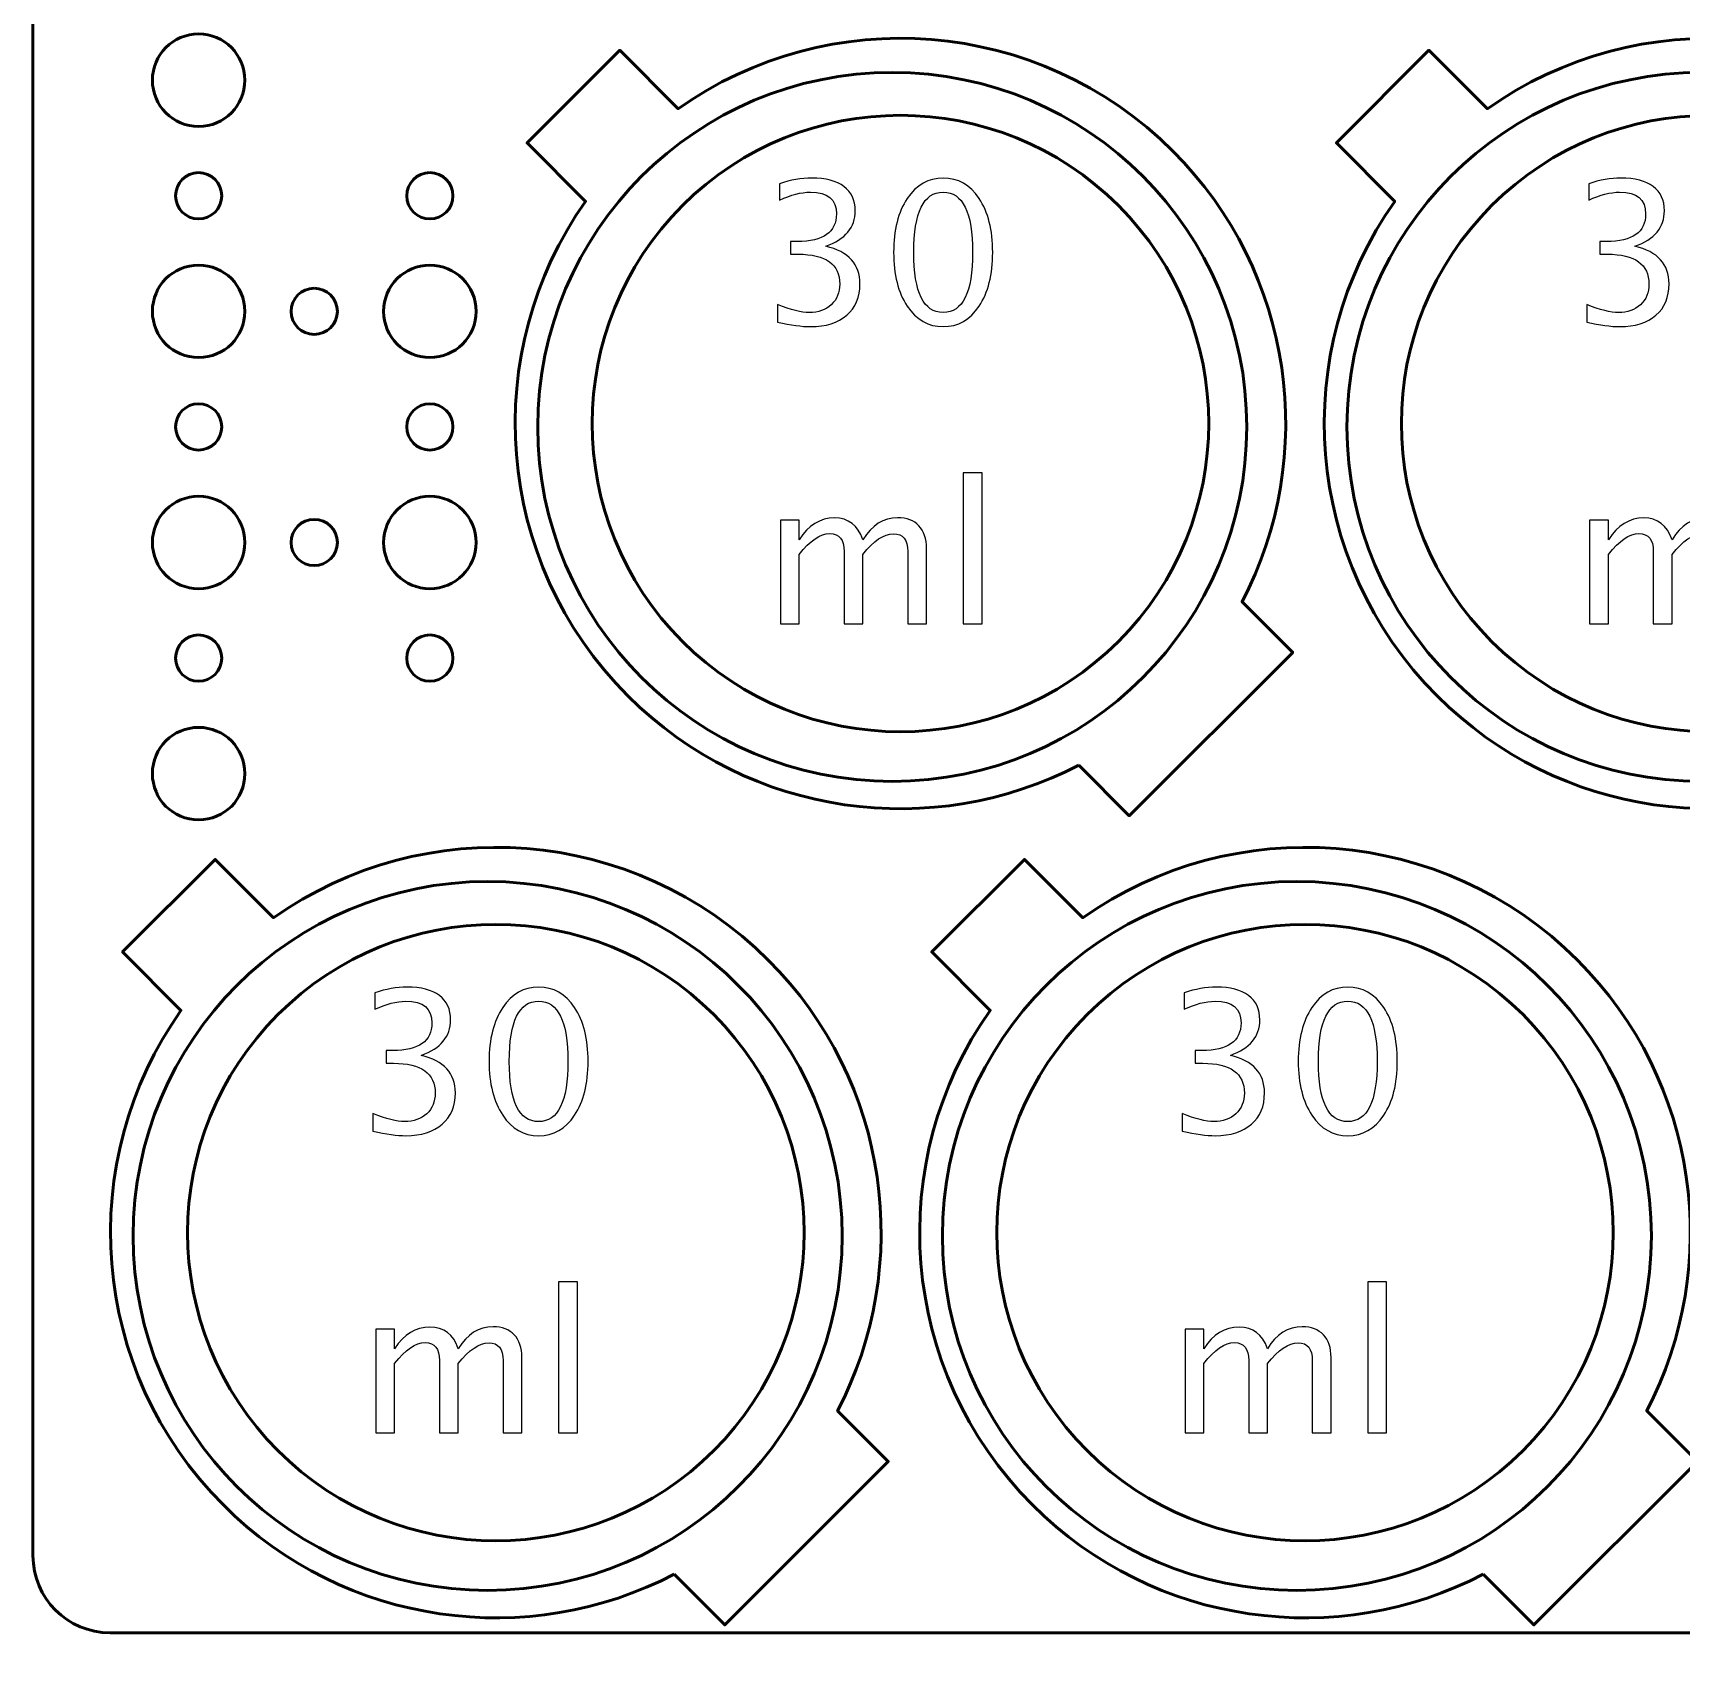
# Model space of a CAD drawing. Header units: centimetres. Extents: x -10.8 to 10.8, y -23.8 to 23.9.
# Drawn here: x -10.82 to -0.13, y 8 to 18.49 of the extents above; entities that cross this region are included whole.
import ezdxf

# ---------------------------------------------------------------- set-up
doc = ezdxf.new("R2010")
doc.units = ezdxf.units.CM
doc.header["$MEASUREMENT"] = 0
doc.layers.add('Layer 1', color=7, linetype='Continuous')

msp = doc.modelspace()

# ---------------------------------------------------------------- linework, layer by layer
at = {"layer": 'Layer 1', "lineweight": 53}
for centre, major_axis in [((-9.75, 18.1875), (0, 0.3)), ((-5.25, 15.9375), (0, 2.3)), ((0, 15.9375), (0, 2.3)), ((-9.75, 17.4375), (0, 0.15)), ((-8.25, 17.4375), (0, 0.15)), ((-9.75, 16.6875), (0, 0.3)), ((-8.25, 16.6875), (0, 0.3)), ((-9, 16.6875), (0, 0.15)), ((-9.75, 15.9375), (0, 0.15)), ((-8.25, 15.9375), (0, 0.15)), ((-9.75, 15.1875), (0, 0.3)), ((-8.25, 15.1875), (0, 0.3)), ((-9, 15.1875), (0, 0.15)), ((-9.75, 14.4375), (0, 0.15)), ((-8.25, 14.4375), (0, 0.15)), ((-9.75, 13.6875), (0, 0.3)), ((-7.875, 10.6875), (0, 2.3)), ((-2.625, 10.6875), (0, 2.3))]:
    msp.add_ellipse(centre, major_axis=major_axis, ratio=1, dxfattribs=at)
msp.add_open_spline([(-10.825, 8.6125), (-10.825, 8.6125), (-10.825, 23.2625), (-10.825, 23.2625), (-10.825, 23.2625), (-10.825, 23.53864), (-10.60114, 23.7625), (-10.325, 23.7625), (-10.325, 23.7625), (-10.325, 23.7625), (10.325, 23.7625), (10.325, 23.7625), (10.325, 23.7625), (10.60114, 23.7625), (10.825, 23.53864), (10.825, 23.2625), (10.825, 23.2625), (10.825, 23.2625), (10.825, 8.6125), (10.825, 8.6125), (10.825, 8.6125), (10.825, 8.33636), (10.60114, 8.1125), (10.325, 8.1125), (10.325, 8.1125), (10.325, 8.1125), (-10.325, 8.1125), (-10.325, 8.1125), (-10.325, 8.1125), (-10.60114, 8.1125), (-10.825, 8.33636), (-10.825, 8.6125)], degree=3, knots=[0, 0, 0, 0, 0.11111111, 0.11111111, 0.11111111, 0.11111111, 0.22222222, 0.22222222, 0.22222222, 0.22222222, 0.33333333, 0.33333333, 0.33333333, 0.33333333, 0.44444444, 0.44444444, 0.44444444, 0.44444444, 0.55555556, 0.55555556, 0.55555556, 0.55555556, 0.66666667, 0.66666667, 0.66666667, 0.66666667, 0.77777778, 0.77777778, 0.77777778, 0.77777778, 1, 1, 1, 1], dxfattribs=at)
at = {"layer": 'Layer 1', "color": 4, "lineweight": 53}
for points, knots in [([(-4.04052, 13.74236), (-4.98298, 13.25044), (-6.1732, 13.40016), (-6.96473, 14.1917), (-6.96473, 14.1917), (-7.83859, 15.06556), (-7.93015, 16.42531), (-7.2397, 17.40116), (-7.2397, 17.40116), (-7.2397, 17.40116), (-7.61881, 17.78027), (-7.61881, 17.78027), (-7.61881, 17.78027), (-7.61881, 17.78027), (-7.01777, 18.38131), (-7.01777, 18.38131), (-7.01777, 18.38131), (-7.01777, 18.38131), (-6.63866, 18.0022), (-6.63866, 18.0022), (-6.63866, 18.0022), (-5.66281, 18.69265), (-4.30306, 18.60109), (-3.4292, 17.72723), (-3.4292, 17.72723), (-2.63766, 16.9357), (-2.48794, 15.74548), (-2.97986, 14.80302), (-2.97986, 14.80302), (-2.97986, 14.80302), (-2.65138, 14.47454), (-2.65138, 14.47454), (-2.65138, 14.47454), (-2.65138, 14.47454), (-3.71204, 13.41388), (-3.71204, 13.41388), (-3.71204, 13.41388), (-3.71204, 13.41388), (-4.04052, 13.74236), (-4.04052, 13.74236)], [0, 0, 0, 0, 0.09090909, 0.09090909, 0.09090909, 0.09090909, 0.18181818, 0.18181818, 0.18181818, 0.18181818, 0.27272727, 0.27272727, 0.27272727, 0.27272727, 0.36363636, 0.36363636, 0.36363636, 0.36363636, 0.45454545, 0.45454545, 0.45454545, 0.45454545, 0.54545455, 0.54545455, 0.54545455, 0.54545455, 0.63636364, 0.63636364, 0.63636364, 0.63636364, 0.72727273, 0.72727273, 0.72727273, 0.72727273, 0.81818182, 0.81818182, 0.81818182, 0.81818182, 1, 1, 1, 1]), ([(1.20948, 13.74236), (0.26702, 13.25044), (-0.9232, 13.40016), (-1.71473, 14.1917), (-1.71473, 14.1917), (-2.58859, 15.06556), (-2.68015, 16.42531), (-1.9897, 17.40116), (-1.9897, 17.40116), (-1.9897, 17.40116), (-2.36881, 17.78027), (-2.36881, 17.78027), (-2.36881, 17.78027), (-2.36881, 17.78027), (-1.76777, 18.38131), (-1.76777, 18.38131), (-1.76777, 18.38131), (-1.76777, 18.38131), (-1.38866, 18.0022), (-1.38866, 18.0022), (-1.38866, 18.0022), (-0.41281, 18.69265), (0.94694, 18.60109), (1.8208, 17.72723), (1.8208, 17.72723), (2.61234, 16.9357), (2.76206, 15.74548), (2.27014, 14.80302), (2.27014, 14.80302), (2.27014, 14.80302), (2.59862, 14.47454), (2.59862, 14.47454), (2.59862, 14.47454), (2.59862, 14.47454), (1.53796, 13.41388), (1.53796, 13.41388), (1.53796, 13.41388), (1.53796, 13.41388), (1.20948, 13.74236), (1.20948, 13.74236)], [0, 0, 0, 0, 0.09090909, 0.09090909, 0.09090909, 0.09090909, 0.18181818, 0.18181818, 0.18181818, 0.18181818, 0.27272727, 0.27272727, 0.27272727, 0.27272727, 0.36363636, 0.36363636, 0.36363636, 0.36363636, 0.45454545, 0.45454545, 0.45454545, 0.45454545, 0.54545455, 0.54545455, 0.54545455, 0.54545455, 0.63636364, 0.63636364, 0.63636364, 0.63636364, 0.72727273, 0.72727273, 0.72727273, 0.72727273, 0.81818182, 0.81818182, 0.81818182, 0.81818182, 1, 1, 1, 1]), ([(-3.78275, 14.54525), (-4.5638, 13.76421), (-5.83013, 13.76421), (-6.61118, 14.54525), (-6.61118, 14.54525), (-7.39223, 15.3263), (-7.39223, 16.59263), (-6.61118, 17.37368), (-6.61118, 17.37368), (-5.83013, 18.15473), (-4.5638, 18.15473), (-3.78275, 17.37368), (-3.78275, 17.37368), (-3.00171, 16.59263), (-3.00171, 15.3263), (-3.78275, 14.54525)], [0, 0, 0, 0, 0.2, 0.2, 0.2, 0.2, 0.4, 0.4, 0.4, 0.4, 0.6, 0.6, 0.6, 0.6, 1, 1, 1, 1]), ([(1.46725, 14.54525), (0.6862, 13.76421), (-0.58013, 13.76421), (-1.36118, 14.54525), (-1.36118, 14.54525), (-2.14223, 15.3263), (-2.14223, 16.59263), (-1.36118, 17.37368), (-1.36118, 17.37368), (-0.58013, 18.15473), (0.6862, 18.15473), (1.46725, 17.37368), (1.46725, 17.37368), (2.24829, 16.59263), (2.24829, 15.3263), (1.46725, 14.54525)], [0, 0, 0, 0, 0.2, 0.2, 0.2, 0.2, 0.4, 0.4, 0.4, 0.4, 0.6, 0.6, 0.6, 0.6, 1, 1, 1, 1]), ([(-6.66552, 8.49236), (-7.60798, 8.00044), (-8.7982, 8.15016), (-9.58973, 8.9417), (-9.58973, 8.9417), (-10.46359, 9.81556), (-10.55515, 11.17531), (-9.8647, 12.15116), (-9.8647, 12.15116), (-9.8647, 12.15116), (-10.24381, 12.53027), (-10.24381, 12.53027), (-10.24381, 12.53027), (-10.24381, 12.53027), (-9.64277, 13.13131), (-9.64277, 13.13131), (-9.64277, 13.13131), (-9.64277, 13.13131), (-9.26366, 12.7522), (-9.26366, 12.7522), (-9.26366, 12.7522), (-8.28781, 13.44265), (-6.92806, 13.35109), (-6.0542, 12.47723), (-6.0542, 12.47723), (-5.26266, 11.6857), (-5.11294, 10.49548), (-5.60486, 9.55302), (-5.60486, 9.55302), (-5.60486, 9.55302), (-5.27638, 9.22454), (-5.27638, 9.22454), (-5.27638, 9.22454), (-5.27638, 9.22454), (-6.33704, 8.16388), (-6.33704, 8.16388), (-6.33704, 8.16388), (-6.33704, 8.16388), (-6.66552, 8.49236), (-6.66552, 8.49236)], [0, 0, 0, 0, 0.09090909, 0.09090909, 0.09090909, 0.09090909, 0.18181818, 0.18181818, 0.18181818, 0.18181818, 0.27272727, 0.27272727, 0.27272727, 0.27272727, 0.36363636, 0.36363636, 0.36363636, 0.36363636, 0.45454545, 0.45454545, 0.45454545, 0.45454545, 0.54545455, 0.54545455, 0.54545455, 0.54545455, 0.63636364, 0.63636364, 0.63636364, 0.63636364, 0.72727273, 0.72727273, 0.72727273, 0.72727273, 0.81818182, 0.81818182, 0.81818182, 0.81818182, 1, 1, 1, 1]), ([(-1.41552, 8.49236), (-2.35798, 8.00044), (-3.5482, 8.15016), (-4.33973, 8.9417), (-4.33973, 8.9417), (-5.21359, 9.81556), (-5.30515, 11.17531), (-4.6147, 12.15116), (-4.6147, 12.15116), (-4.6147, 12.15116), (-4.99381, 12.53027), (-4.99381, 12.53027), (-4.99381, 12.53027), (-4.99381, 12.53027), (-4.39277, 13.13131), (-4.39277, 13.13131), (-4.39277, 13.13131), (-4.39277, 13.13131), (-4.01366, 12.7522), (-4.01366, 12.7522), (-4.01366, 12.7522), (-3.03781, 13.44265), (-1.67806, 13.35109), (-0.8042, 12.47723), (-0.8042, 12.47723), (-0.01266, 11.6857), (0.13706, 10.49548), (-0.35486, 9.55302), (-0.35486, 9.55302), (-0.35486, 9.55302), (-0.02638, 9.22454), (-0.02638, 9.22454), (-0.02638, 9.22454), (-0.02638, 9.22454), (-1.08704, 8.16388), (-1.08704, 8.16388), (-1.08704, 8.16388), (-1.08704, 8.16388), (-1.41552, 8.49236), (-1.41552, 8.49236)], [0, 0, 0, 0, 0.09090909, 0.09090909, 0.09090909, 0.09090909, 0.18181818, 0.18181818, 0.18181818, 0.18181818, 0.27272727, 0.27272727, 0.27272727, 0.27272727, 0.36363636, 0.36363636, 0.36363636, 0.36363636, 0.45454545, 0.45454545, 0.45454545, 0.45454545, 0.54545455, 0.54545455, 0.54545455, 0.54545455, 0.63636364, 0.63636364, 0.63636364, 0.63636364, 0.72727273, 0.72727273, 0.72727273, 0.72727273, 0.81818182, 0.81818182, 0.81818182, 0.81818182, 1, 1, 1, 1]), ([(-6.40775, 9.29525), (-7.1888, 8.51421), (-8.45513, 8.51421), (-9.23618, 9.29525), (-9.23618, 9.29525), (-10.01723, 10.0763), (-10.01723, 11.34263), (-9.23618, 12.12368), (-9.23618, 12.12368), (-8.45513, 12.90473), (-7.1888, 12.90473), (-6.40775, 12.12368), (-6.40775, 12.12368), (-5.62671, 11.34263), (-5.62671, 10.0763), (-6.40775, 9.29525)], [0, 0, 0, 0, 0.2, 0.2, 0.2, 0.2, 0.4, 0.4, 0.4, 0.4, 0.6, 0.6, 0.6, 0.6, 1, 1, 1, 1]), ([(-1.15775, 9.29525), (-1.9388, 8.51421), (-3.20513, 8.51421), (-3.98618, 9.29525), (-3.98618, 9.29525), (-4.76723, 10.0763), (-4.76723, 11.34263), (-3.98618, 12.12368), (-3.98618, 12.12368), (-3.20513, 12.90473), (-1.9388, 12.90473), (-1.15775, 12.12368), (-1.15775, 12.12368), (-0.37671, 11.34263), (-0.37671, 10.0763), (-1.15775, 9.29525)], [0, 0, 0, 0, 0.2, 0.2, 0.2, 0.2, 0.4, 0.4, 0.4, 0.4, 0.6, 0.6, 0.6, 0.6, 1, 1, 1, 1])]:
    msp.add_open_spline(points, degree=3, knots=knots, dxfattribs=at)
at = {"layer": 'Layer 1', "color": 4}
for points, knots in [([(-5.99435, 16.61752), (-5.99435, 16.61752), (-5.99435, 16.73182), (-5.99435, 16.73182), (-5.99435, 16.73182), (-5.90714, 16.69711), (-5.83877, 16.67975), (-5.78861, 16.67975), (-5.78861, 16.67975), (-5.72955, 16.67975), (-5.68193, 16.69668), (-5.64531, 16.73076), (-5.64531, 16.73076), (-5.60869, 16.76484), (-5.59049, 16.80929), (-5.59049, 16.8639), (-5.59049, 16.8639), (-5.59049, 16.99344), (-5.68066, 17.05821), (-5.861, 17.05821), (-5.861, 17.05821), (-5.861, 17.05821), (-5.90926, 17.05821), (-5.90926, 17.05821), (-5.90926, 17.05821), (-5.90926, 17.05821), (-5.90926, 17.14013), (-5.90926, 17.14013), (-5.90926, 17.14013), (-5.90926, 17.14013), (-5.8665, 17.14076), (-5.8665, 17.14076), (-5.8665, 17.14076), (-5.69696, 17.14076), (-5.61208, 17.20045), (-5.61208, 17.32004), (-5.61208, 17.32004), (-5.61208, 17.41381), (-5.66838, 17.4608), (-5.78078, 17.4608), (-5.78078, 17.4608), (-5.8411, 17.4608), (-5.90799, 17.44344), (-5.98165, 17.40873), (-5.98165, 17.40873), (-5.98165, 17.40873), (-5.98165, 17.51541), (-5.98165, 17.51541), (-5.98165, 17.51541), (-5.90947, 17.53996), (-5.83983, 17.55224), (-5.77295, 17.55224), (-5.77295, 17.55224), (-5.68193, 17.55224), (-5.61187, 17.53404), (-5.56318, 17.49763), (-5.56318, 17.49763), (-5.5145, 17.46144), (-5.49016, 17.40873), (-5.49016, 17.33973), (-5.49016, 17.33973), (-5.49016, 17.23199), (-5.55387, 17.15515), (-5.68151, 17.10943), (-5.68151, 17.10943), (-5.53355, 17.07493), (-5.45968, 16.99386), (-5.45968, 16.86581), (-5.45968, 16.86581), (-5.45968, 16.77945), (-5.48825, 16.7115), (-5.54519, 16.66218), (-5.54519, 16.66218), (-5.60213, 16.61286), (-5.68045, 16.58831), (-5.77993, 16.58831), (-5.77993, 16.58831), (-5.83666, 16.58831), (-5.90799, 16.59805), (-5.99435, 16.61752)], [0, 0, 0, 0, 0.04761905, 0.04761905, 0.04761905, 0.04761905, 0.0952381, 0.0952381, 0.0952381, 0.0952381, 0.14285714, 0.14285714, 0.14285714, 0.14285714, 0.19047619, 0.19047619, 0.19047619, 0.19047619, 0.23809524, 0.23809524, 0.23809524, 0.23809524, 0.28571429, 0.28571429, 0.28571429, 0.28571429, 0.33333333, 0.33333333, 0.33333333, 0.33333333, 0.38095238, 0.38095238, 0.38095238, 0.38095238, 0.42857143, 0.42857143, 0.42857143, 0.42857143, 0.47619048, 0.47619048, 0.47619048, 0.47619048, 0.52380952, 0.52380952, 0.52380952, 0.52380952, 0.57142857, 0.57142857, 0.57142857, 0.57142857, 0.61904762, 0.61904762, 0.61904762, 0.61904762, 0.66666667, 0.66666667, 0.66666667, 0.66666667, 0.71428571, 0.71428571, 0.71428571, 0.71428571, 0.76190476, 0.76190476, 0.76190476, 0.76190476, 0.80952381, 0.80952381, 0.80952381, 0.80952381, 0.85714286, 0.85714286, 0.85714286, 0.85714286, 0.9047619, 0.9047619, 0.9047619, 0.9047619, 1, 1, 1, 1]), ([(-4.91951, 16.58831), (-5.01582, 16.58831), (-5.0935, 16.63255), (-5.15234, 16.72081), (-5.15234, 16.72081), (-5.2114, 16.80908), (-5.24082, 16.9255), (-5.24082, 17.07028), (-5.24082, 17.07028), (-5.24082, 17.21506), (-5.2114, 17.33147), (-5.15234, 17.41974), (-5.15234, 17.41974), (-5.0935, 17.508), (-5.01582, 17.55224), (-4.91951, 17.55224), (-4.91951, 17.55224), (-4.82278, 17.55224), (-4.7451, 17.50821), (-4.68625, 17.42016), (-4.68625, 17.42016), (-4.62762, 17.33211), (-4.5982, 17.21548), (-4.5982, 17.07028), (-4.5982, 17.07028), (-4.5982, 16.9255), (-4.62762, 16.80908), (-4.68625, 16.72081), (-4.68625, 16.72081), (-4.7451, 16.63255), (-4.82278, 16.58831), (-4.91951, 16.58831)], [0, 0, 0, 0, 0.11111111, 0.11111111, 0.11111111, 0.11111111, 0.22222222, 0.22222222, 0.22222222, 0.22222222, 0.33333333, 0.33333333, 0.33333333, 0.33333333, 0.44444444, 0.44444444, 0.44444444, 0.44444444, 0.55555556, 0.55555556, 0.55555556, 0.55555556, 0.66666667, 0.66666667, 0.66666667, 0.66666667, 0.77777778, 0.77777778, 0.77777778, 0.77777778, 1, 1, 1, 1]), ([(-0.74435, 16.61752), (-0.74435, 16.61752), (-0.74435, 16.73182), (-0.74435, 16.73182), (-0.74435, 16.73182), (-0.65714, 16.69711), (-0.58877, 16.67975), (-0.53861, 16.67975), (-0.53861, 16.67975), (-0.47955, 16.67975), (-0.43193, 16.69668), (-0.39531, 16.73076), (-0.39531, 16.73076), (-0.35869, 16.76484), (-0.34049, 16.80929), (-0.34049, 16.8639), (-0.34049, 16.8639), (-0.34049, 16.99344), (-0.43066, 17.05821), (-0.611, 17.05821), (-0.611, 17.05821), (-0.611, 17.05821), (-0.65926, 17.05821), (-0.65926, 17.05821), (-0.65926, 17.05821), (-0.65926, 17.05821), (-0.65926, 17.14013), (-0.65926, 17.14013), (-0.65926, 17.14013), (-0.65926, 17.14013), (-0.6165, 17.14076), (-0.6165, 17.14076), (-0.6165, 17.14076), (-0.44696, 17.14076), (-0.36208, 17.20045), (-0.36208, 17.32004), (-0.36208, 17.32004), (-0.36208, 17.41381), (-0.41838, 17.4608), (-0.53078, 17.4608), (-0.53078, 17.4608), (-0.5911, 17.4608), (-0.65799, 17.44344), (-0.73165, 17.40873), (-0.73165, 17.40873), (-0.73165, 17.40873), (-0.73165, 17.51541), (-0.73165, 17.51541), (-0.73165, 17.51541), (-0.65947, 17.53996), (-0.58983, 17.55224), (-0.52295, 17.55224), (-0.52295, 17.55224), (-0.43193, 17.55224), (-0.36187, 17.53404), (-0.31318, 17.49763), (-0.31318, 17.49763), (-0.2645, 17.46144), (-0.24016, 17.40873), (-0.24016, 17.33973), (-0.24016, 17.33973), (-0.24016, 17.23199), (-0.30387, 17.15515), (-0.43151, 17.10943), (-0.43151, 17.10943), (-0.28355, 17.07493), (-0.20968, 16.99386), (-0.20968, 16.86581), (-0.20968, 16.86581), (-0.20968, 16.77945), (-0.23825, 16.7115), (-0.29519, 16.66218), (-0.29519, 16.66218), (-0.35213, 16.61286), (-0.43045, 16.58831), (-0.52993, 16.58831), (-0.52993, 16.58831), (-0.58666, 16.58831), (-0.65799, 16.59805), (-0.74435, 16.61752)], [0, 0, 0, 0, 0.04761905, 0.04761905, 0.04761905, 0.04761905, 0.0952381, 0.0952381, 0.0952381, 0.0952381, 0.14285714, 0.14285714, 0.14285714, 0.14285714, 0.19047619, 0.19047619, 0.19047619, 0.19047619, 0.23809524, 0.23809524, 0.23809524, 0.23809524, 0.28571429, 0.28571429, 0.28571429, 0.28571429, 0.33333333, 0.33333333, 0.33333333, 0.33333333, 0.38095238, 0.38095238, 0.38095238, 0.38095238, 0.42857143, 0.42857143, 0.42857143, 0.42857143, 0.47619048, 0.47619048, 0.47619048, 0.47619048, 0.52380952, 0.52380952, 0.52380952, 0.52380952, 0.57142857, 0.57142857, 0.57142857, 0.57142857, 0.61904762, 0.61904762, 0.61904762, 0.61904762, 0.66666667, 0.66666667, 0.66666667, 0.66666667, 0.71428571, 0.71428571, 0.71428571, 0.71428571, 0.76190476, 0.76190476, 0.76190476, 0.76190476, 0.80952381, 0.80952381, 0.80952381, 0.80952381, 0.85714286, 0.85714286, 0.85714286, 0.85714286, 0.9047619, 0.9047619, 0.9047619, 0.9047619, 1, 1, 1, 1]), ([(-4.91972, 16.67975), (-4.79251, 16.67975), (-4.72901, 16.80993), (-4.72901, 17.07028), (-4.72901, 17.07028), (-4.72901, 17.33063), (-4.79251, 17.4608), (-4.91972, 17.4608), (-4.91972, 17.4608), (-5.04651, 17.4608), (-5.11001, 17.33063), (-5.11001, 17.07028), (-5.11001, 17.07028), (-5.11001, 16.80993), (-5.04651, 16.67975), (-4.91972, 16.67975)], [0, 0, 0, 0, 0.2, 0.2, 0.2, 0.2, 0.4, 0.4, 0.4, 0.4, 0.6, 0.6, 0.6, 0.6, 1, 1, 1, 1]), ([(-4.78955, 14.6596), (-4.78955, 14.6596), (-4.78955, 15.63877), (-4.78955, 15.63877), (-4.78955, 15.63877), (-4.78955, 15.63877), (-4.66763, 15.63877), (-4.66763, 15.63877), (-4.66763, 15.63877), (-4.66763, 15.63877), (-4.66763, 14.6596), (-4.66763, 14.6596), (-4.66763, 14.6596), (-4.66763, 14.6596), (-4.78955, 14.6596), (-4.78955, 14.6596)], [0, 0, 0, 0, 0.2, 0.2, 0.2, 0.2, 0.4, 0.4, 0.4, 0.4, 0.6, 0.6, 0.6, 0.6, 1, 1, 1, 1]), ([(-5.97531, 14.6596), (-5.97531, 14.6596), (-5.97531, 15.3327), (-5.97531, 15.3327), (-5.97531, 15.3327), (-5.97531, 15.3327), (-5.85339, 15.3327), (-5.85339, 15.3327), (-5.85339, 15.3327), (-5.85339, 15.3327), (-5.85339, 15.20549), (-5.85339, 15.20549), (-5.85339, 15.20549), (-5.79391, 15.29968), (-5.71771, 15.34667), (-5.62437, 15.34667), (-5.62437, 15.34667), (-5.53441, 15.34667), (-5.47324, 15.29968), (-5.44064, 15.20549), (-5.44064, 15.20549), (-5.38285, 15.30053), (-5.3075, 15.34794), (-5.215, 15.34794), (-5.215, 15.34794), (-5.15595, 15.34794), (-5.11002, 15.33058), (-5.07721, 15.29566), (-5.07721, 15.29566), (-5.0444, 15.26073), (-5.02789, 15.21184), (-5.02789, 15.14897), (-5.02789, 15.14897), (-5.02789, 15.14897), (-5.02789, 14.6596), (-5.02789, 14.6596), (-5.02789, 14.6596), (-5.02789, 14.6596), (-5.14981, 14.6596), (-5.14981, 14.6596), (-5.14981, 14.6596), (-5.14981, 14.6596), (-5.14981, 15.12887), (-5.14981, 15.12887), (-5.14981, 15.12887), (-5.14981, 15.20549), (-5.18029, 15.2438), (-5.24125, 15.2438), (-5.24125, 15.2438), (-5.30454, 15.2438), (-5.371, 15.19914), (-5.44064, 15.1096), (-5.44064, 15.1096), (-5.44064, 15.1096), (-5.44064, 14.6596), (-5.44064, 14.6596), (-5.44064, 14.6596), (-5.44064, 14.6596), (-5.56256, 14.6596), (-5.56256, 14.6596), (-5.56256, 14.6596), (-5.56256, 14.6596), (-5.56256, 15.12929), (-5.56256, 15.12929), (-5.56256, 15.12929), (-5.56256, 15.20655), (-5.59346, 15.24507), (-5.65548, 15.24507), (-5.65548, 15.24507), (-5.71708, 15.24507), (-5.78312, 15.2002), (-5.85339, 15.11024), (-5.85339, 15.11024), (-5.85339, 15.11024), (-5.85339, 14.6596), (-5.85339, 14.6596), (-5.85339, 14.6596), (-5.85339, 14.6596), (-5.97531, 14.6596), (-5.97531, 14.6596)], [0, 0, 0, 0, 0.04761905, 0.04761905, 0.04761905, 0.04761905, 0.0952381, 0.0952381, 0.0952381, 0.0952381, 0.14285714, 0.14285714, 0.14285714, 0.14285714, 0.19047619, 0.19047619, 0.19047619, 0.19047619, 0.23809524, 0.23809524, 0.23809524, 0.23809524, 0.28571429, 0.28571429, 0.28571429, 0.28571429, 0.33333333, 0.33333333, 0.33333333, 0.33333333, 0.38095238, 0.38095238, 0.38095238, 0.38095238, 0.42857143, 0.42857143, 0.42857143, 0.42857143, 0.47619048, 0.47619048, 0.47619048, 0.47619048, 0.52380952, 0.52380952, 0.52380952, 0.52380952, 0.57142857, 0.57142857, 0.57142857, 0.57142857, 0.61904762, 0.61904762, 0.61904762, 0.61904762, 0.66666667, 0.66666667, 0.66666667, 0.66666667, 0.71428571, 0.71428571, 0.71428571, 0.71428571, 0.76190476, 0.76190476, 0.76190476, 0.76190476, 0.80952381, 0.80952381, 0.80952381, 0.80952381, 0.85714286, 0.85714286, 0.85714286, 0.85714286, 0.9047619, 0.9047619, 0.9047619, 0.9047619, 1, 1, 1, 1]), ([(-0.72531, 14.6596), (-0.72531, 14.6596), (-0.72531, 15.3327), (-0.72531, 15.3327), (-0.72531, 15.3327), (-0.72531, 15.3327), (-0.60339, 15.3327), (-0.60339, 15.3327), (-0.60339, 15.3327), (-0.60339, 15.3327), (-0.60339, 15.20549), (-0.60339, 15.20549), (-0.60339, 15.20549), (-0.54391, 15.29968), (-0.46771, 15.34667), (-0.37437, 15.34667), (-0.37437, 15.34667), (-0.28441, 15.34667), (-0.22324, 15.29968), (-0.19064, 15.20549), (-0.19064, 15.20549), (-0.13285, 15.30053), (-0.0575, 15.34794), (0.035, 15.34794), (0.035, 15.34794), (0.09405, 15.34794), (0.13998, 15.33058), (0.17279, 15.29566), (0.17279, 15.29566), (0.2056, 15.26073), (0.22211, 15.21184), (0.22211, 15.14897), (0.22211, 15.14897), (0.22211, 15.14897), (0.22211, 14.6596), (0.22211, 14.6596), (0.22211, 14.6596), (0.22211, 14.6596), (0.10019, 14.6596), (0.10019, 14.6596), (0.10019, 14.6596), (0.10019, 14.6596), (0.10019, 15.12887), (0.10019, 15.12887), (0.10019, 15.12887), (0.10019, 15.20549), (0.06971, 15.2438), (0.00875, 15.2438), (0.00875, 15.2438), (-0.05454, 15.2438), (-0.121, 15.19914), (-0.19064, 15.1096), (-0.19064, 15.1096), (-0.19064, 15.1096), (-0.19064, 14.6596), (-0.19064, 14.6596), (-0.19064, 14.6596), (-0.19064, 14.6596), (-0.31256, 14.6596), (-0.31256, 14.6596), (-0.31256, 14.6596), (-0.31256, 14.6596), (-0.31256, 15.12929), (-0.31256, 15.12929), (-0.31256, 15.12929), (-0.31256, 15.20655), (-0.34346, 15.24507), (-0.40548, 15.24507), (-0.40548, 15.24507), (-0.46708, 15.24507), (-0.53312, 15.2002), (-0.60339, 15.11024), (-0.60339, 15.11024), (-0.60339, 15.11024), (-0.60339, 14.6596), (-0.60339, 14.6596), (-0.60339, 14.6596), (-0.60339, 14.6596), (-0.72531, 14.6596), (-0.72531, 14.6596)], [0, 0, 0, 0, 0.04761905, 0.04761905, 0.04761905, 0.04761905, 0.0952381, 0.0952381, 0.0952381, 0.0952381, 0.14285714, 0.14285714, 0.14285714, 0.14285714, 0.19047619, 0.19047619, 0.19047619, 0.19047619, 0.23809524, 0.23809524, 0.23809524, 0.23809524, 0.28571429, 0.28571429, 0.28571429, 0.28571429, 0.33333333, 0.33333333, 0.33333333, 0.33333333, 0.38095238, 0.38095238, 0.38095238, 0.38095238, 0.42857143, 0.42857143, 0.42857143, 0.42857143, 0.47619048, 0.47619048, 0.47619048, 0.47619048, 0.52380952, 0.52380952, 0.52380952, 0.52380952, 0.57142857, 0.57142857, 0.57142857, 0.57142857, 0.61904762, 0.61904762, 0.61904762, 0.61904762, 0.66666667, 0.66666667, 0.66666667, 0.66666667, 0.71428571, 0.71428571, 0.71428571, 0.71428571, 0.76190476, 0.76190476, 0.76190476, 0.76190476, 0.80952381, 0.80952381, 0.80952381, 0.80952381, 0.85714286, 0.85714286, 0.85714286, 0.85714286, 0.9047619, 0.9047619, 0.9047619, 0.9047619, 1, 1, 1, 1]), ([(-8.61935, 11.36752), (-8.61935, 11.36752), (-8.61935, 11.48182), (-8.61935, 11.48182), (-8.61935, 11.48182), (-8.53214, 11.44711), (-8.46377, 11.42975), (-8.41361, 11.42975), (-8.41361, 11.42975), (-8.35455, 11.42975), (-8.30693, 11.44668), (-8.27031, 11.48076), (-8.27031, 11.48076), (-8.23369, 11.51484), (-8.21549, 11.55929), (-8.21549, 11.6139), (-8.21549, 11.6139), (-8.21549, 11.74344), (-8.30566, 11.80821), (-8.486, 11.80821), (-8.486, 11.80821), (-8.486, 11.80821), (-8.53426, 11.80821), (-8.53426, 11.80821), (-8.53426, 11.80821), (-8.53426, 11.80821), (-8.53426, 11.89013), (-8.53426, 11.89013), (-8.53426, 11.89013), (-8.53426, 11.89013), (-8.4915, 11.89076), (-8.4915, 11.89076), (-8.4915, 11.89076), (-8.32196, 11.89076), (-8.23708, 11.95045), (-8.23708, 12.07004), (-8.23708, 12.07004), (-8.23708, 12.16381), (-8.29338, 12.2108), (-8.40578, 12.2108), (-8.40578, 12.2108), (-8.4661, 12.2108), (-8.53299, 12.19344), (-8.60665, 12.15873), (-8.60665, 12.15873), (-8.60665, 12.15873), (-8.60665, 12.26541), (-8.60665, 12.26541), (-8.60665, 12.26541), (-8.53447, 12.28996), (-8.46483, 12.30224), (-8.39795, 12.30224), (-8.39795, 12.30224), (-8.30693, 12.30224), (-8.23687, 12.28404), (-8.18818, 12.24763), (-8.18818, 12.24763), (-8.1395, 12.21144), (-8.11516, 12.15873), (-8.11516, 12.08973), (-8.11516, 12.08973), (-8.11516, 11.98199), (-8.17887, 11.90515), (-8.30651, 11.85943), (-8.30651, 11.85943), (-8.15855, 11.82493), (-8.08468, 11.74386), (-8.08468, 11.61581), (-8.08468, 11.61581), (-8.08468, 11.52945), (-8.11325, 11.4615), (-8.17019, 11.41218), (-8.17019, 11.41218), (-8.22713, 11.36286), (-8.30545, 11.33831), (-8.40493, 11.33831), (-8.40493, 11.33831), (-8.46166, 11.33831), (-8.53299, 11.34805), (-8.61935, 11.36752)], [0, 0, 0, 0, 0.04761905, 0.04761905, 0.04761905, 0.04761905, 0.0952381, 0.0952381, 0.0952381, 0.0952381, 0.14285714, 0.14285714, 0.14285714, 0.14285714, 0.19047619, 0.19047619, 0.19047619, 0.19047619, 0.23809524, 0.23809524, 0.23809524, 0.23809524, 0.28571429, 0.28571429, 0.28571429, 0.28571429, 0.33333333, 0.33333333, 0.33333333, 0.33333333, 0.38095238, 0.38095238, 0.38095238, 0.38095238, 0.42857143, 0.42857143, 0.42857143, 0.42857143, 0.47619048, 0.47619048, 0.47619048, 0.47619048, 0.52380952, 0.52380952, 0.52380952, 0.52380952, 0.57142857, 0.57142857, 0.57142857, 0.57142857, 0.61904762, 0.61904762, 0.61904762, 0.61904762, 0.66666667, 0.66666667, 0.66666667, 0.66666667, 0.71428571, 0.71428571, 0.71428571, 0.71428571, 0.76190476, 0.76190476, 0.76190476, 0.76190476, 0.80952381, 0.80952381, 0.80952381, 0.80952381, 0.85714286, 0.85714286, 0.85714286, 0.85714286, 0.9047619, 0.9047619, 0.9047619, 0.9047619, 1, 1, 1, 1]), ([(-7.54451, 11.33831), (-7.64082, 11.33831), (-7.7185, 11.38255), (-7.77734, 11.47081), (-7.77734, 11.47081), (-7.8364, 11.55908), (-7.86582, 11.6755), (-7.86582, 11.82028), (-7.86582, 11.82028), (-7.86582, 11.96506), (-7.8364, 12.08147), (-7.77734, 12.16974), (-7.77734, 12.16974), (-7.7185, 12.258), (-7.64082, 12.30224), (-7.54451, 12.30224), (-7.54451, 12.30224), (-7.44778, 12.30224), (-7.3701, 12.25821), (-7.31125, 12.17016), (-7.31125, 12.17016), (-7.25262, 12.08211), (-7.2232, 11.96548), (-7.2232, 11.82028), (-7.2232, 11.82028), (-7.2232, 11.6755), (-7.25262, 11.55908), (-7.31125, 11.47081), (-7.31125, 11.47081), (-7.3701, 11.38255), (-7.44778, 11.33831), (-7.54451, 11.33831)], [0, 0, 0, 0, 0.11111111, 0.11111111, 0.11111111, 0.11111111, 0.22222222, 0.22222222, 0.22222222, 0.22222222, 0.33333333, 0.33333333, 0.33333333, 0.33333333, 0.44444444, 0.44444444, 0.44444444, 0.44444444, 0.55555556, 0.55555556, 0.55555556, 0.55555556, 0.66666667, 0.66666667, 0.66666667, 0.66666667, 0.77777778, 0.77777778, 0.77777778, 0.77777778, 1, 1, 1, 1]), ([(-3.36935, 11.36752), (-3.36935, 11.36752), (-3.36935, 11.48182), (-3.36935, 11.48182), (-3.36935, 11.48182), (-3.28214, 11.44711), (-3.21377, 11.42975), (-3.16361, 11.42975), (-3.16361, 11.42975), (-3.10455, 11.42975), (-3.05693, 11.44668), (-3.02031, 11.48076), (-3.02031, 11.48076), (-2.98369, 11.51484), (-2.96549, 11.55929), (-2.96549, 11.6139), (-2.96549, 11.6139), (-2.96549, 11.74344), (-3.05566, 11.80821), (-3.236, 11.80821), (-3.236, 11.80821), (-3.236, 11.80821), (-3.28426, 11.80821), (-3.28426, 11.80821), (-3.28426, 11.80821), (-3.28426, 11.80821), (-3.28426, 11.89013), (-3.28426, 11.89013), (-3.28426, 11.89013), (-3.28426, 11.89013), (-3.2415, 11.89076), (-3.2415, 11.89076), (-3.2415, 11.89076), (-3.07196, 11.89076), (-2.98708, 11.95045), (-2.98708, 12.07004), (-2.98708, 12.07004), (-2.98708, 12.16381), (-3.04338, 12.2108), (-3.15578, 12.2108), (-3.15578, 12.2108), (-3.2161, 12.2108), (-3.28299, 12.19344), (-3.35665, 12.15873), (-3.35665, 12.15873), (-3.35665, 12.15873), (-3.35665, 12.26541), (-3.35665, 12.26541), (-3.35665, 12.26541), (-3.28447, 12.28996), (-3.21483, 12.30224), (-3.14795, 12.30224), (-3.14795, 12.30224), (-3.05693, 12.30224), (-2.98687, 12.28404), (-2.93818, 12.24763), (-2.93818, 12.24763), (-2.8895, 12.21144), (-2.86516, 12.15873), (-2.86516, 12.08973), (-2.86516, 12.08973), (-2.86516, 11.98199), (-2.92887, 11.90515), (-3.05651, 11.85943), (-3.05651, 11.85943), (-2.90855, 11.82493), (-2.83468, 11.74386), (-2.83468, 11.61581), (-2.83468, 11.61581), (-2.83468, 11.52945), (-2.86325, 11.4615), (-2.92019, 11.41218), (-2.92019, 11.41218), (-2.97713, 11.36286), (-3.05545, 11.33831), (-3.15493, 11.33831), (-3.15493, 11.33831), (-3.21166, 11.33831), (-3.28299, 11.34805), (-3.36935, 11.36752)], [0, 0, 0, 0, 0.04761905, 0.04761905, 0.04761905, 0.04761905, 0.0952381, 0.0952381, 0.0952381, 0.0952381, 0.14285714, 0.14285714, 0.14285714, 0.14285714, 0.19047619, 0.19047619, 0.19047619, 0.19047619, 0.23809524, 0.23809524, 0.23809524, 0.23809524, 0.28571429, 0.28571429, 0.28571429, 0.28571429, 0.33333333, 0.33333333, 0.33333333, 0.33333333, 0.38095238, 0.38095238, 0.38095238, 0.38095238, 0.42857143, 0.42857143, 0.42857143, 0.42857143, 0.47619048, 0.47619048, 0.47619048, 0.47619048, 0.52380952, 0.52380952, 0.52380952, 0.52380952, 0.57142857, 0.57142857, 0.57142857, 0.57142857, 0.61904762, 0.61904762, 0.61904762, 0.61904762, 0.66666667, 0.66666667, 0.66666667, 0.66666667, 0.71428571, 0.71428571, 0.71428571, 0.71428571, 0.76190476, 0.76190476, 0.76190476, 0.76190476, 0.80952381, 0.80952381, 0.80952381, 0.80952381, 0.85714286, 0.85714286, 0.85714286, 0.85714286, 0.9047619, 0.9047619, 0.9047619, 0.9047619, 1, 1, 1, 1]), ([(-2.29451, 11.33831), (-2.39082, 11.33831), (-2.4685, 11.38255), (-2.52734, 11.47081), (-2.52734, 11.47081), (-2.5864, 11.55908), (-2.61582, 11.6755), (-2.61582, 11.82028), (-2.61582, 11.82028), (-2.61582, 11.96506), (-2.5864, 12.08147), (-2.52734, 12.16974), (-2.52734, 12.16974), (-2.4685, 12.258), (-2.39082, 12.30224), (-2.29451, 12.30224), (-2.29451, 12.30224), (-2.19778, 12.30224), (-2.1201, 12.25821), (-2.06125, 12.17016), (-2.06125, 12.17016), (-2.00262, 12.08211), (-1.9732, 11.96548), (-1.9732, 11.82028), (-1.9732, 11.82028), (-1.9732, 11.6755), (-2.00262, 11.55908), (-2.06125, 11.47081), (-2.06125, 11.47081), (-2.1201, 11.38255), (-2.19778, 11.33831), (-2.29451, 11.33831)], [0, 0, 0, 0, 0.11111111, 0.11111111, 0.11111111, 0.11111111, 0.22222222, 0.22222222, 0.22222222, 0.22222222, 0.33333333, 0.33333333, 0.33333333, 0.33333333, 0.44444444, 0.44444444, 0.44444444, 0.44444444, 0.55555556, 0.55555556, 0.55555556, 0.55555556, 0.66666667, 0.66666667, 0.66666667, 0.66666667, 0.77777778, 0.77777778, 0.77777778, 0.77777778, 1, 1, 1, 1]), ([(-7.54472, 11.42975), (-7.41751, 11.42975), (-7.35401, 11.55993), (-7.35401, 11.82028), (-7.35401, 11.82028), (-7.35401, 12.08063), (-7.41751, 12.2108), (-7.54472, 12.2108), (-7.54472, 12.2108), (-7.67151, 12.2108), (-7.73501, 12.08063), (-7.73501, 11.82028), (-7.73501, 11.82028), (-7.73501, 11.55993), (-7.67151, 11.42975), (-7.54472, 11.42975)], [0, 0, 0, 0, 0.2, 0.2, 0.2, 0.2, 0.4, 0.4, 0.4, 0.4, 0.6, 0.6, 0.6, 0.6, 1, 1, 1, 1]), ([(-2.29472, 11.42975), (-2.16751, 11.42975), (-2.10401, 11.55993), (-2.10401, 11.82028), (-2.10401, 11.82028), (-2.10401, 12.08063), (-2.16751, 12.2108), (-2.29472, 12.2108), (-2.29472, 12.2108), (-2.42151, 12.2108), (-2.48501, 12.08063), (-2.48501, 11.82028), (-2.48501, 11.82028), (-2.48501, 11.55993), (-2.42151, 11.42975), (-2.29472, 11.42975)], [0, 0, 0, 0, 0.2, 0.2, 0.2, 0.2, 0.4, 0.4, 0.4, 0.4, 0.6, 0.6, 0.6, 0.6, 1, 1, 1, 1]), ([(-7.41455, 9.4096), (-7.41455, 9.4096), (-7.41455, 10.38877), (-7.41455, 10.38877), (-7.41455, 10.38877), (-7.41455, 10.38877), (-7.29263, 10.38877), (-7.29263, 10.38877), (-7.29263, 10.38877), (-7.29263, 10.38877), (-7.29263, 9.4096), (-7.29263, 9.4096), (-7.29263, 9.4096), (-7.29263, 9.4096), (-7.41455, 9.4096), (-7.41455, 9.4096)], [0, 0, 0, 0, 0.2, 0.2, 0.2, 0.2, 0.4, 0.4, 0.4, 0.4, 0.6, 0.6, 0.6, 0.6, 1, 1, 1, 1]), ([(-2.16455, 9.4096), (-2.16455, 9.4096), (-2.16455, 10.38877), (-2.16455, 10.38877), (-2.16455, 10.38877), (-2.16455, 10.38877), (-2.04263, 10.38877), (-2.04263, 10.38877), (-2.04263, 10.38877), (-2.04263, 10.38877), (-2.04263, 9.4096), (-2.04263, 9.4096), (-2.04263, 9.4096), (-2.04263, 9.4096), (-2.16455, 9.4096), (-2.16455, 9.4096)], [0, 0, 0, 0, 0.2, 0.2, 0.2, 0.2, 0.4, 0.4, 0.4, 0.4, 0.6, 0.6, 0.6, 0.6, 1, 1, 1, 1]), ([(-8.60031, 9.4096), (-8.60031, 9.4096), (-8.60031, 10.0827), (-8.60031, 10.0827), (-8.60031, 10.0827), (-8.60031, 10.0827), (-8.47839, 10.0827), (-8.47839, 10.0827), (-8.47839, 10.0827), (-8.47839, 10.0827), (-8.47839, 9.95549), (-8.47839, 9.95549), (-8.47839, 9.95549), (-8.41891, 10.04968), (-8.34271, 10.09667), (-8.24937, 10.09667), (-8.24937, 10.09667), (-8.15941, 10.09667), (-8.09824, 10.04968), (-8.06564, 9.95549), (-8.06564, 9.95549), (-8.00785, 10.05053), (-7.9325, 10.09794), (-7.84, 10.09794), (-7.84, 10.09794), (-7.78095, 10.09794), (-7.73502, 10.08058), (-7.70221, 10.04566), (-7.70221, 10.04566), (-7.6694, 10.01073), (-7.65289, 9.96184), (-7.65289, 9.89897), (-7.65289, 9.89897), (-7.65289, 9.89897), (-7.65289, 9.4096), (-7.65289, 9.4096), (-7.65289, 9.4096), (-7.65289, 9.4096), (-7.77481, 9.4096), (-7.77481, 9.4096), (-7.77481, 9.4096), (-7.77481, 9.4096), (-7.77481, 9.87887), (-7.77481, 9.87887), (-7.77481, 9.87887), (-7.77481, 9.95549), (-7.80529, 9.9938), (-7.86625, 9.9938), (-7.86625, 9.9938), (-7.92954, 9.9938), (-7.996, 9.94914), (-8.06564, 9.8596), (-8.06564, 9.8596), (-8.06564, 9.8596), (-8.06564, 9.4096), (-8.06564, 9.4096), (-8.06564, 9.4096), (-8.06564, 9.4096), (-8.18756, 9.4096), (-8.18756, 9.4096), (-8.18756, 9.4096), (-8.18756, 9.4096), (-8.18756, 9.87929), (-8.18756, 9.87929), (-8.18756, 9.87929), (-8.18756, 9.95655), (-8.21846, 9.99507), (-8.28048, 9.99507), (-8.28048, 9.99507), (-8.34208, 9.99507), (-8.40812, 9.9502), (-8.47839, 9.86024), (-8.47839, 9.86024), (-8.47839, 9.86024), (-8.47839, 9.4096), (-8.47839, 9.4096), (-8.47839, 9.4096), (-8.47839, 9.4096), (-8.60031, 9.4096), (-8.60031, 9.4096)], [0, 0, 0, 0, 0.04761905, 0.04761905, 0.04761905, 0.04761905, 0.0952381, 0.0952381, 0.0952381, 0.0952381, 0.14285714, 0.14285714, 0.14285714, 0.14285714, 0.19047619, 0.19047619, 0.19047619, 0.19047619, 0.23809524, 0.23809524, 0.23809524, 0.23809524, 0.28571429, 0.28571429, 0.28571429, 0.28571429, 0.33333333, 0.33333333, 0.33333333, 0.33333333, 0.38095238, 0.38095238, 0.38095238, 0.38095238, 0.42857143, 0.42857143, 0.42857143, 0.42857143, 0.47619048, 0.47619048, 0.47619048, 0.47619048, 0.52380952, 0.52380952, 0.52380952, 0.52380952, 0.57142857, 0.57142857, 0.57142857, 0.57142857, 0.61904762, 0.61904762, 0.61904762, 0.61904762, 0.66666667, 0.66666667, 0.66666667, 0.66666667, 0.71428571, 0.71428571, 0.71428571, 0.71428571, 0.76190476, 0.76190476, 0.76190476, 0.76190476, 0.80952381, 0.80952381, 0.80952381, 0.80952381, 0.85714286, 0.85714286, 0.85714286, 0.85714286, 0.9047619, 0.9047619, 0.9047619, 0.9047619, 1, 1, 1, 1]), ([(-3.35031, 9.4096), (-3.35031, 9.4096), (-3.35031, 10.0827), (-3.35031, 10.0827), (-3.35031, 10.0827), (-3.35031, 10.0827), (-3.22839, 10.0827), (-3.22839, 10.0827), (-3.22839, 10.0827), (-3.22839, 10.0827), (-3.22839, 9.95549), (-3.22839, 9.95549), (-3.22839, 9.95549), (-3.16891, 10.04968), (-3.09271, 10.09667), (-2.99937, 10.09667), (-2.99937, 10.09667), (-2.90941, 10.09667), (-2.84824, 10.04968), (-2.81564, 9.95549), (-2.81564, 9.95549), (-2.75785, 10.05053), (-2.6825, 10.09794), (-2.59, 10.09794), (-2.59, 10.09794), (-2.53095, 10.09794), (-2.48502, 10.08058), (-2.45221, 10.04566), (-2.45221, 10.04566), (-2.4194, 10.01073), (-2.40289, 9.96184), (-2.40289, 9.89897), (-2.40289, 9.89897), (-2.40289, 9.89897), (-2.40289, 9.4096), (-2.40289, 9.4096), (-2.40289, 9.4096), (-2.40289, 9.4096), (-2.52481, 9.4096), (-2.52481, 9.4096), (-2.52481, 9.4096), (-2.52481, 9.4096), (-2.52481, 9.87887), (-2.52481, 9.87887), (-2.52481, 9.87887), (-2.52481, 9.95549), (-2.55529, 9.9938), (-2.61625, 9.9938), (-2.61625, 9.9938), (-2.67954, 9.9938), (-2.746, 9.94914), (-2.81564, 9.8596), (-2.81564, 9.8596), (-2.81564, 9.8596), (-2.81564, 9.4096), (-2.81564, 9.4096), (-2.81564, 9.4096), (-2.81564, 9.4096), (-2.93756, 9.4096), (-2.93756, 9.4096), (-2.93756, 9.4096), (-2.93756, 9.4096), (-2.93756, 9.87929), (-2.93756, 9.87929), (-2.93756, 9.87929), (-2.93756, 9.95655), (-2.96846, 9.99507), (-3.03048, 9.99507), (-3.03048, 9.99507), (-3.09208, 9.99507), (-3.15812, 9.9502), (-3.22839, 9.86024), (-3.22839, 9.86024), (-3.22839, 9.86024), (-3.22839, 9.4096), (-3.22839, 9.4096), (-3.22839, 9.4096), (-3.22839, 9.4096), (-3.35031, 9.4096), (-3.35031, 9.4096)], [0, 0, 0, 0, 0.04761905, 0.04761905, 0.04761905, 0.04761905, 0.0952381, 0.0952381, 0.0952381, 0.0952381, 0.14285714, 0.14285714, 0.14285714, 0.14285714, 0.19047619, 0.19047619, 0.19047619, 0.19047619, 0.23809524, 0.23809524, 0.23809524, 0.23809524, 0.28571429, 0.28571429, 0.28571429, 0.28571429, 0.33333333, 0.33333333, 0.33333333, 0.33333333, 0.38095238, 0.38095238, 0.38095238, 0.38095238, 0.42857143, 0.42857143, 0.42857143, 0.42857143, 0.47619048, 0.47619048, 0.47619048, 0.47619048, 0.52380952, 0.52380952, 0.52380952, 0.52380952, 0.57142857, 0.57142857, 0.57142857, 0.57142857, 0.61904762, 0.61904762, 0.61904762, 0.61904762, 0.66666667, 0.66666667, 0.66666667, 0.66666667, 0.71428571, 0.71428571, 0.71428571, 0.71428571, 0.76190476, 0.76190476, 0.76190476, 0.76190476, 0.80952381, 0.80952381, 0.80952381, 0.80952381, 0.85714286, 0.85714286, 0.85714286, 0.85714286, 0.9047619, 0.9047619, 0.9047619, 0.9047619, 1, 1, 1, 1])]:
    msp.add_open_spline(points, degree=3, knots=knots, dxfattribs=at)

doc.saveas('drawing.dxf')
